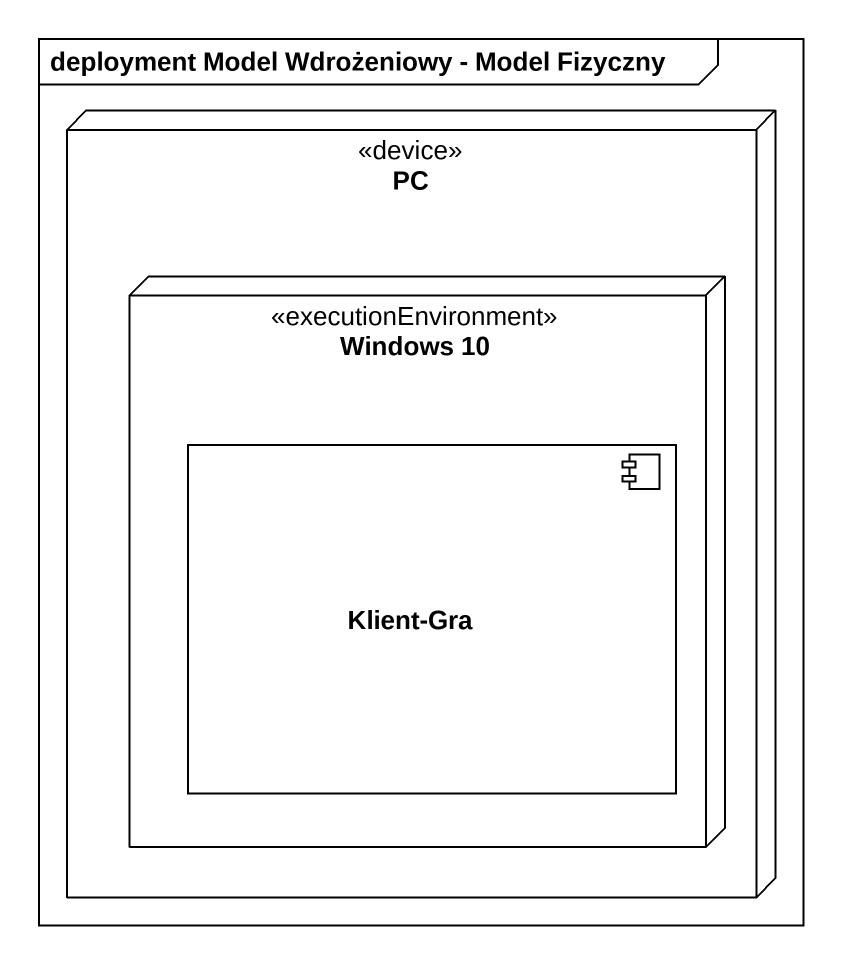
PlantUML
@startuml
mainframe deployment Model Wdrożeniowy - Model Fizyczny
node PC <<device>> {
  node "Windows 10" as Windows_10 <<executionEnvironment>> {
    component "Klient-Gra" as Klient_Gra
  }
}
@enduml
